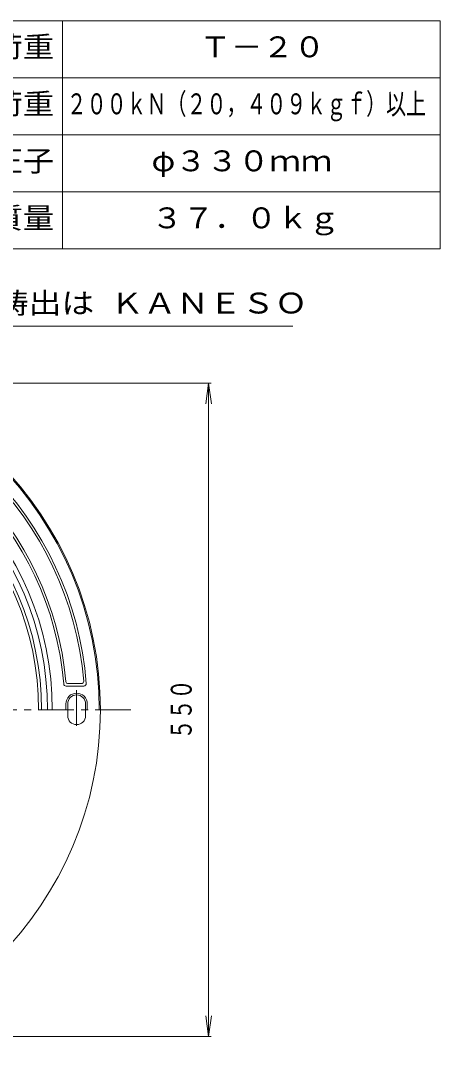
# Model space of a CAD drawing. Units: millimetres, scale not verified. Extents: x -589 to 461, y -801 to 845.
# Drawn here: x 108 to 461, y -30 to 845 of the extents above; entities that cross this region are included whole.
import ezdxf
from ezdxf.enums import TextEntityAlignment as Align

# ---------------------------------------------------------------- set-up
doc = ezdxf.new("R2010")
doc.units = ezdxf.units.MM
doc.header["$LTSCALE"] = 6
doc.linetypes.add('CHAIN1', pattern=[8, 5, -1, 1, -1])
for name, color, linetype, lineweight in [('0-1_躯体', 2, 'Continuous', 18), ('0-2_仕上', 3, 'Continuous', 18), ('0-4_その他', 7, 'Continuous', 18), ('0-5_寸法', 7, 'Continuous', 18), ('F-0_F-0ﾚｲﾔ', 7, 'Continuous', 18)]:
    doc.layers.add(name, color=color, linetype=linetype, lineweight=lineweight)
doc.layers.add('F-4_F-4ﾚｲﾔ', color=2, linetype='Continuous')
doc.styles.add('ＭＳ ゴシック', font='')
doc.styles.get('ＭＳ ゴシック').set_extended_font_data('MS Gothic')

msp = doc.modelspace()

# ---------------------------------------------------------------- linework, layer by layer
at = {"layer": '0-1_躯体'}
for p, q in [((161.151, 284.568), (146.102, 284.568)), ((158.98, 286.569), (147.938, 286.569)), ((146.01, 269.568), (146.01, 264.568)), ((147.51, 269.568), (147.51, 259.568)), ((162.51, 269.568), (162.51, 259.568)), ((164.01, 269.568), (164.01, 264.568))]:
    msp.add_line(p, q, dxfattribs=at)
for centre, radius, start, end in [((-119.99, 264.568), 295, 180, 179.99985), ((-119.99, 264.568), 294, 0, 180), ((-119.99, 264.568), 284, 4.47444, 85.52557), ((-119.99, 264.568), 282, 4.91711, 85.08289), ((-119.99, 264.568), 265, 4.72635, 85.27364), ((-119.99, 264.568), 267, 5.11873, 84.88127), ((-119.99, 264.568), 254.5, 0, 180), ((-119.99, 264.568), 250.5, 0, 180), ((-119.99, 264.568), 245.5, 0, 180), ((146.102, 286.568), 2, 184.72639, 270), ((147.938, 288.569), 2, 185.11823, 270), ((158.98, 288.569), 2, 270, 4.91711), ((161.151, 286.568), 2, 270, 4.47437), ((155.01, 269.568), 9, 0, 180), ((155.01, 269.568), 7.5, 0, 180), ((155.01, 259.568), 7.5, 180, 0)]:
    msp.add_arc(centre, radius, start, end, dxfattribs=at)
at = {"layer": '0-2_仕上', "linetype": 'CHAIN1'}
for p, q in [((155.01, 281.045), (155.01, 248.092)), ((200.748, 264.568), (-440.727, 264.568))]:
    msp.add_line(p, q, dxfattribs=at)
at = {"layer": '0-2_仕上'}
msp.add_arc((-119.99, 264.568), 243, 0, 180, dxfattribs=at)
at = {"layer": '0-4_その他'}
for p, q in [((-82.471, 539.569), (268.245, 539.569)), ((266.145, 539.569), (263.861, 522.218)), ((266.145, -10.432), (266.145, 539.569)), ((266.145, 539.569), (268.429, 522.218)), ((266.145, -10.432), (263.861, 6.919)), ((266.145, -10.432), (268.429, 6.919)), ((-93.936, -10.432), (268.245, -10.432))]:
    msp.add_line(p, q, dxfattribs=at)
at = {"layer": '0-5_寸法'}
msp.add_line((-2.269, 587.411), (336.865, 587.411), dxfattribs=at)
at = {"layer": 'F-0_F-0ﾚｲﾔ'}
for p, q in [((461.027, 844.622), (-588.973, 844.622)), ((143.027, 652.622), (143.027, 844.622)), ((461.027, 652.622), (461.027, 844.622)), ((461.027, 796.622), (23.027, 796.622)), ((461.027, 748.622), (23.027, 748.622)), ((461.027, 700.622), (23.027, 700.622)), ((461.027, 652.622), (-588.973, 652.622))]:
    msp.add_line(p, q, dxfattribs=at)

# ---------------------------------------------------------------- texts
at = {"layer": '0-4_その他', "color": 3, "style": 'ＭＳ ゴシック', "width": 0.7}
msp.add_text('５５０', height=17.6, rotation=90, dxfattribs=at).set_placement((257.145, 239.668), align=Align.BOTTOM_LEFT)
at = {"layer": '0-5_寸法', "color": 2, "style": 'ＭＳ ゴシック', "width": 1.15}
msp.add_text('反対側鋳出は ＫＡＮＥＳＯ', height=17.6, dxfattribs=at).set_placement((4.198, 592.912), align=Align.BOTTOM_LEFT)
at = {"layer": 'F-4_F-4ﾚｲﾔ', "style": 'ＭＳ ゴシック', "width": 1.1}
for s, p in [('適用荷重', (30.527, 808.622)), ('Ｔ－２０', (258.527, 808.622)), ('破壊荷重', (30.527, 760.622)), ('接触圧子', (30.527, 712.622)), ('φ３３０ｍｍ', (218.027, 712.622)), ('標準質量', (30.527, 664.622)), ('３７．０ｋｇ', (218.027, 664.622))]:
    msp.add_text(s, height=17.6, dxfattribs=at).set_placement(p, align=Align.BOTTOM_LEFT)
at = {"layer": 'F-4_F-4ﾚｲﾔ', "color": 3, "style": 'ＭＳ ゴシック', "width": 0.7}
msp.add_text('２００ｋＮ（２０，４０９ｋｇｆ）以上', height=17.6, dxfattribs=at).set_placement((146.627, 760.622), align=Align.BOTTOM_LEFT)

doc.saveas('drawing.dxf')
